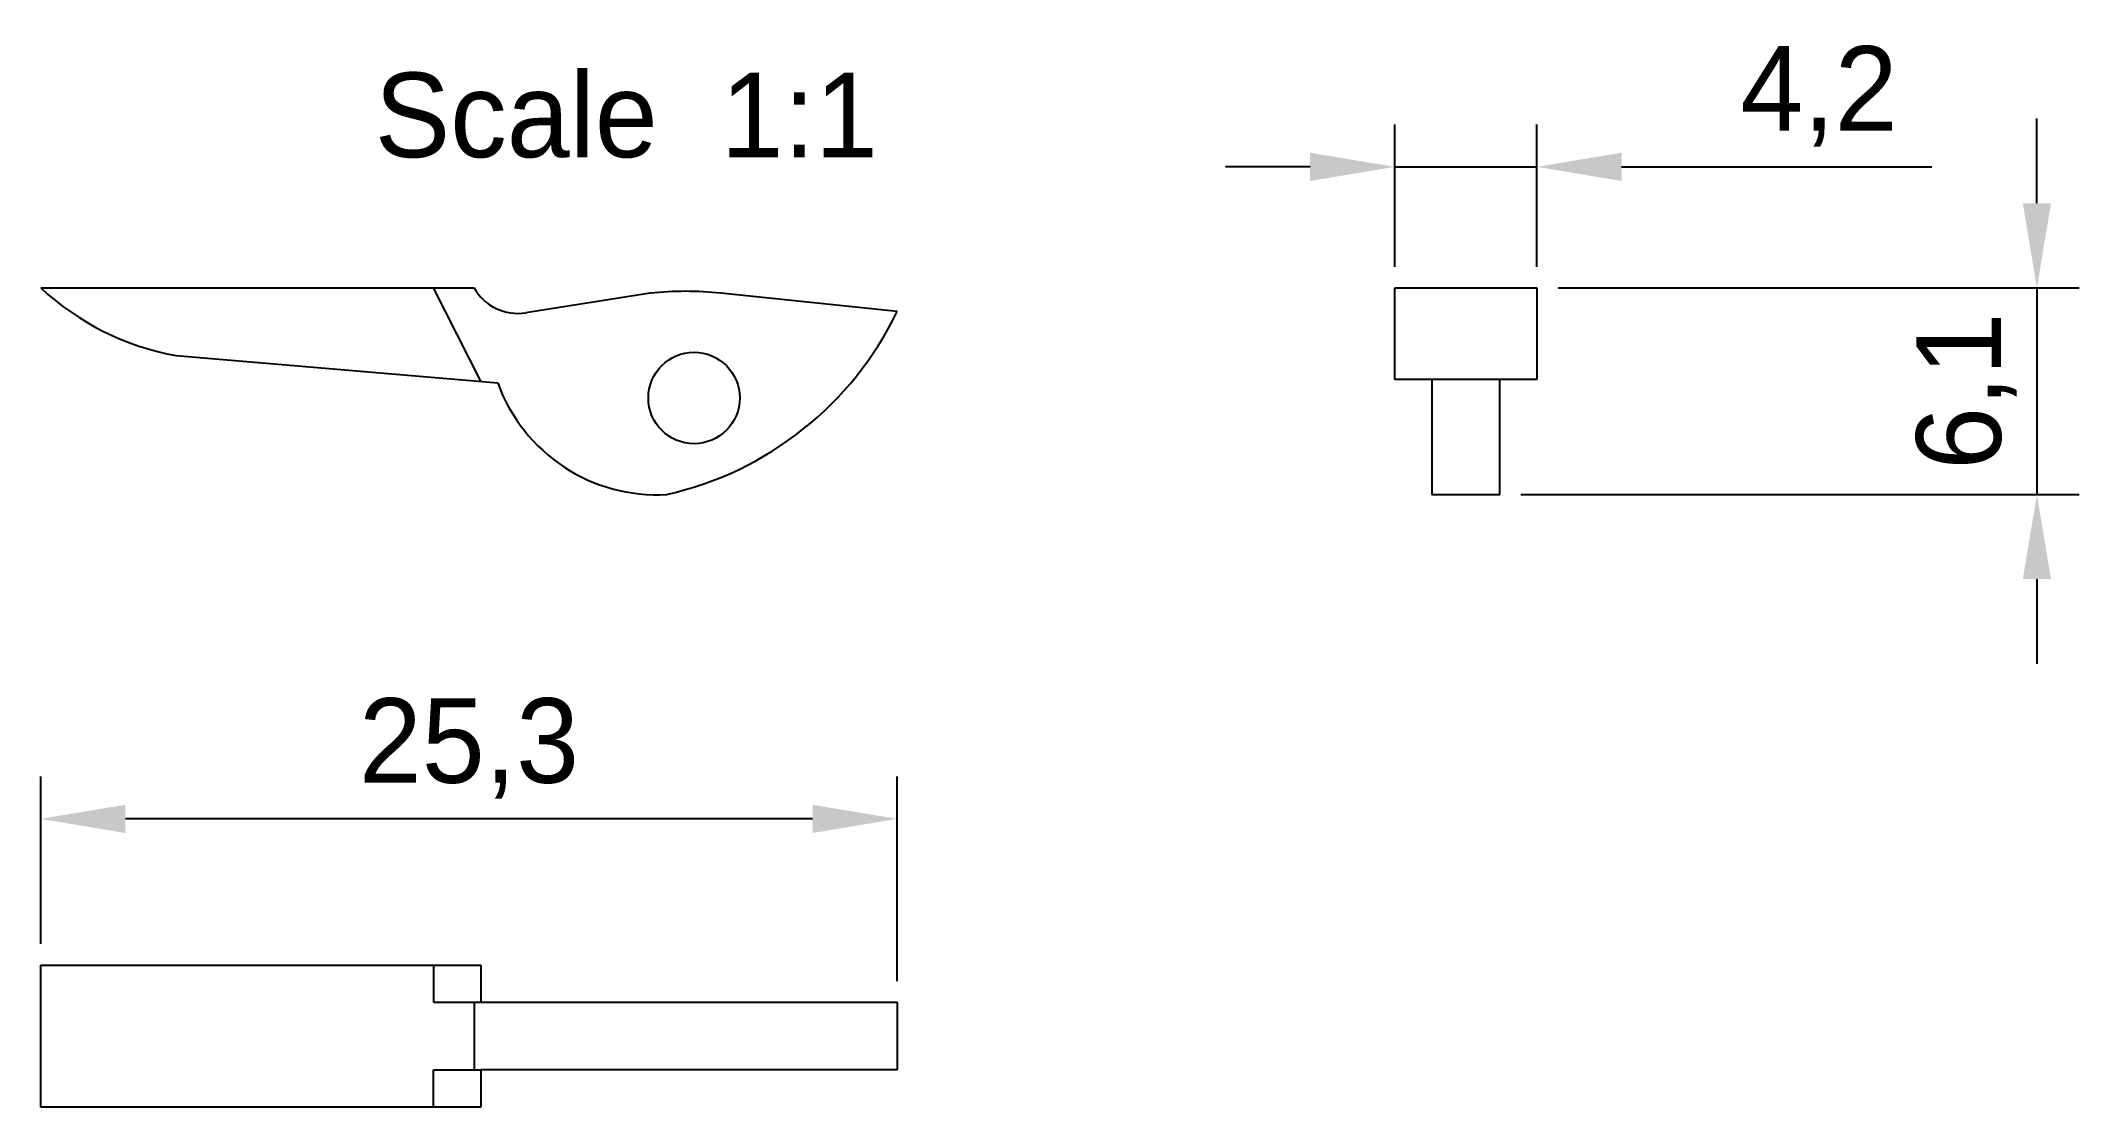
# Model space of a CAD drawing. Header units: millimetres. Extents: x 0 to 60.2, y -24.2 to 7.3.
import ezdxf

# ---------------------------------------------------------------- set-up
doc = ezdxf.new("R2010")
doc.units = ezdxf.units.MM
doc.dimstyles.new('ISO-25', dxfattribs={"dimtxt": 2.5, "dimasz": 2.5, "dimexe": 1.25, "dimexo": 0.625, "dimtad": 1, "dimtxsty": 'Standard', "dimcen": 2.5, "dimadec": 0, "dimazin": 0, "dimtfac": 1, "dimtmove": 0, "dimatfit": 3, "dimfxl": 0, "dimarcsym": 0})

# ---------------------------------------------------------------- blocks, each defined once
blk = doc.blocks.new('*D1')
at = {"color": 0, "lineweight": -2}
for p, q in [((0, -19.375), (0, -14.433)), ((25.3, -20.475), (25.3, -14.433)), ((22.8, -15.683), (2.5, -15.683))]:
    blk.add_line(p, q, dxfattribs=at)
at = {"color": 0, "lineweight": 5}
for points in [[(2.5, -15.267), (2.5, -16.1), (0, -15.683)], [(22.8, -15.267), (22.8, -16.1), (25.3, -15.683)]]:
    blk.add_solid(points, dxfattribs=at)
at = {"layer": 'Defpoints', "color": 0, "lineweight": 5}
for p in [(0, -15.683), (0, -20), (25.3, -21.1)]:
    blk.add_point(p, dxfattribs=at)
at = {"color": 0, "lineweight": 5, "insert": (12.65, -13.6), "char_height": 2.5, "attachment_point": 5}
blk.add_mtext('25,3', dxfattribs=at)
blk = doc.blocks.new('*D2')
at = {"color": 0, "lineweight": -2}
for p, q in [((40, 0.625), (40, 4.827)), ((44.2, 0.625), (44.2, 4.827)), ((37.5, 3.577), (35, 3.577)), ((40, 3.577), (44.2, 3.577)), ((46.7, 3.577), (55.867, 3.577))]:
    blk.add_line(p, q, dxfattribs=at)
at = {"color": 0, "lineweight": 5}
for points in [[(37.5, 3.993), (37.5, 3.16), (40, 3.577)], [(46.7, 3.993), (46.7, 3.16), (44.2, 3.577)]]:
    blk.add_solid(points, dxfattribs=at)
at = {"layer": 'Defpoints', "color": 0, "lineweight": 5}
for p in [(44.2, 3.577), (40, 0), (44.2, 0)]:
    blk.add_point(p, dxfattribs=at)
at = {"color": 0, "lineweight": 5, "insert": (52.533, 5.66), "char_height": 2.5, "attachment_point": 5}
blk.add_mtext('4,2', dxfattribs=at)
blk = doc.blocks.new('*D3')
at = {"color": 0, "lineweight": -2}
for p, q in [((58.972, 2.5), (58.972, 5)), ((44.825, 0), (60.222, 0)), ((58.972, 0), (58.972, -6.1)), ((43.725, -6.1), (60.222, -6.1)), ((58.972, -8.6), (58.972, -11.1))]:
    blk.add_line(p, q, dxfattribs=at)
at = {"color": 0, "lineweight": 5}
for points in [[(58.555, 2.5), (59.388, 2.5), (58.972, 0)], [(58.555, -8.6), (59.388, -8.6), (58.972, -6.1)]]:
    blk.add_solid(points, dxfattribs=at)
at = {"layer": 'Defpoints', "color": 0, "lineweight": 5}
for p in [(44.2, 0), (43.1, -6.1), (58.972, -6.1)]:
    blk.add_point(p, dxfattribs=at)
at = {"color": 0, "lineweight": 5, "insert": (56.888, -3.05), "char_height": 2.5, "attachment_point": 5, "rotation": 90}
blk.add_mtext('6,1', dxfattribs=at)

msp = doc.modelspace()

# ---------------------------------------------------------------- linework, layer by layer
for p, q in [((0, 0), (12.8, 0)), ((13, -2.758), (11.6, 0)), ((40, 0), (44.2, 0)), ((40, -2.7), (40, 0)), ((44.2, 0), (44.2, -2.7)), ((18.008, -0.154), (14.335, -0.735)), ((25.3, -0.7), (20.092, -0.154)), ((4, -2), (13.5, -2.8)), ((44.2, -2.7), (40, -2.7)), ((41.1, -2.7), (41.1, -6.1)), ((43.1, -6.1), (43.1, -2.7)), ((41.1, -6.1), (43.1, -6.1)), ((0, -20), (13, -20)), ((0, -24.2), (0, -20)), ((11.6, -20), (11.6, -21.1)), ((13, -20), (13, -21.1)), ((11.6, -21.1), (13, -21.1)), ((12.8, -21.1), (12.8, -23.1)), ((13, -21.1), (25.3, -21.1)), ((25.3, -21.1), (25.3, -23.1)), ((11.6, -24.2), (11.6, -23.1)), ((11.6, -23.1), (13, -23.1)), ((25.3, -23.1), (13, -23.1)), ((13, -23.1), (13, -24.2)), ((13, -24.2), (0, -24.2))]:
    msp.add_line(p, q)
msp.add_circle((19.3, -3.25), 1.35)
for centre, radius, start, end in [((5.435, 5.87), 8, 227.20408, 259.66582), ((14.101, 0.747), 1.5, 209.84997, 278.98248), ((19.05, -10.1), 10, 84.0198, 95.9802), ((16.298, 3.655), 10, 282.72148, 334.18594), ((18.205, -1.109), 5, 199.77096, 273.37941)]:
    msp.add_arc(centre, radius, start, end)

# ---------------------------------------------------------------- texts
msp.add_text('Scale  1:1', height=2.5).set_placement((9.865, 3.86))

# ---------------------------------------------------------------- dimensions: what is measured, and where the dimension line sits
at = {"color": 3, "lineweight": 5}
for base, p1, p2, picture, middle in [((44.2, 3.577), (40, 0), (44.2, 0), '*D2', (52.533, 5.66)), ((0, -15.683), (25.3, -21.1), (0, -20), '*D1', (12.65, -13.6))]:
    dim = msp.add_linear_dim(base=base, p1=p1, p2=p2, dimstyle='ISO-25', dxfattribs=at)
    dim.commit()
    dim.dimension.update_dxf_attribs({"geometry": picture, "text_midpoint": middle})
dim = msp.add_linear_dim(base=(58.972, -6.1), p1=(44.2, 0), p2=(43.1, -6.1), angle=90, dimstyle='ISO-25', dxfattribs=at)
dim.commit()
dim.dimension.update_dxf_attribs({"geometry": '*D3', "text_midpoint": (56.888, -3.05)})

doc.saveas('drawing.dxf')
